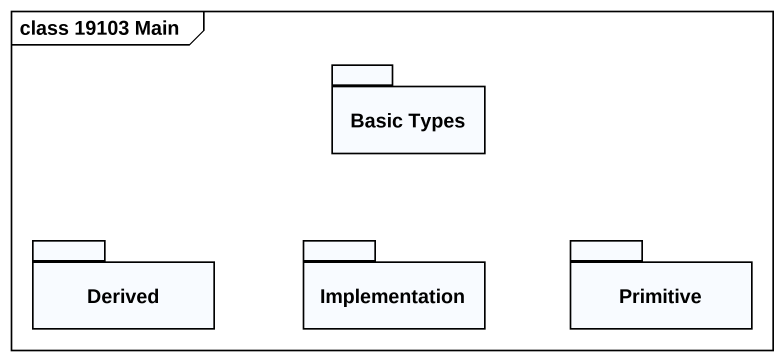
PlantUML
@startuml
mainframe class 19103 Main
package "Basic Types" as Basic_Types {
}
package Derived {
}
package Implementation {
}
package Primitive {
}
@enduml
